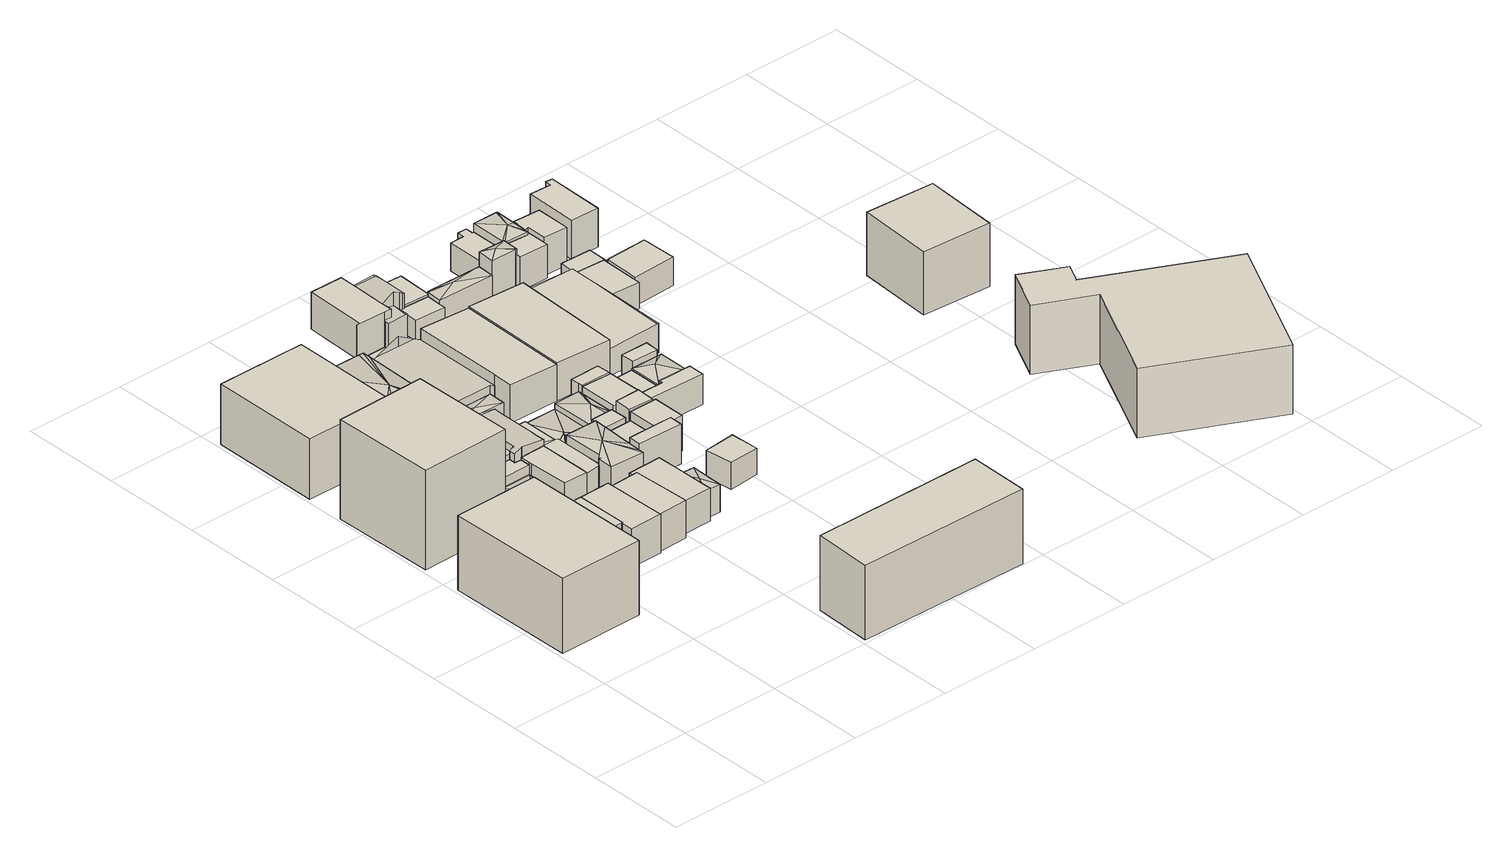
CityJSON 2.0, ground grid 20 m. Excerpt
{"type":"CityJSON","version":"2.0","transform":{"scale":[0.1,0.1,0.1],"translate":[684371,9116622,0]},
"CityObjects":{
"building1":{"type":"Building","attributes":{"Building Type":"Office Building","Roof Shape":"flat","Roof Material":"Asbestos Sheet","Roof Material Code":"4","Roof Direction":"west","Building Height":14.87,"Roof Slope":12.7,"Footprint Area":440.11,"Solar PV Capacity Low":59.34,"Solar PV Capacity High":77.94,"Solar Annual Energy Low":85571,"Solar Annual Energy High":112775,"Suitable PV Area":354.29},"geometry":[{"type":"MultiSurface","lod":"2.2","boundaries":[[[0,1,2,3]],[[3,2,4,5]],[[2,1,6,4]],[[1,0,7,6]],[[0,3,5,7]],[[5,4,6,7]]]}]},
"building2":{"type":"Building","attributes":{"Building Type":"Office Building","Roof Shape":"flat","Roof Material":"Asbestos Sheet","Roof Material Code":"4","Roof Direction":"west","Building Height":19.76,"Roof Slope":11.9,"Footprint Area":376.55,"Solar PV Capacity Low":50.77,"Solar PV Capacity High":66.69,"Solar Annual Energy Low":73213,"Solar Annual Energy High":96489,"Suitable PV Area":303.12},"geometry":[{"type":"MultiSurface","lod":"2.2","boundaries":[[[8,9,10,11]],[[11,10,12,13]],[[10,9,14,12]],[[9,8,15,14]],[[8,11,13,15]],[[13,12,14,15]]]}]},
"building3":{"type":"Building","attributes":{"Building Type":"Residential","Roof Shape":"flat","Roof Material":"Concrete Glazed Tile","Roof Material Code":"1","Roof Direction":"west","Building Height":7.75,"Roof Slope":13.7,"Footprint Area":53.99,"Solar PV Capacity Low":6.76,"Solar PV Capacity High":8.88,"Solar Annual Energy Low":9748,"Solar Annual Energy High":12847,"Suitable PV Area":40.36},"geometry":[{"type":"MultiSurface","lod":"2.2","boundaries":[[[16,17,18,19,20]],[[20,19,21,22]],[[19,18,23,21]],[[18,17,24,23]],[[17,16,25,24]],[[16,20,22,25]],[[22,21,23,24,25]]]}]},
"building4":{"type":"Building","attributes":{"Building Type":"Office Building","Roof Shape":"flat","Roof Material":"Asbestos Sheet","Roof Material Code":"4","Roof Direction":"west","Building Height":12.04,"Roof Slope":14.3,"Footprint Area":396.32,"Solar PV Capacity Low":53.44,"Solar PV Capacity High":70.19,"Solar Annual Energy Low":77058,"Solar Annual Energy High":101556,"Suitable PV Area":319.04},"geometry":[{"type":"MultiSurface","lod":"2.2","boundaries":[[[26,27,28,29,30,31]],[[31,30,32,33]],[[30,29,34,32]],[[29,28,35,34]],[[28,27,36,35]],[[27,26,37,36]],[[26,31,33,37]],[[33,32,34,35,36,37]]]}]},
"building5":{"type":"Building","attributes":{"Building Type":"Residential","Roof Shape":"flat","Roof Material":"Concrete Glazed Tile","Roof Material Code":"1","Roof Direction":"west","Building Height":7.66,"Roof Slope":12.9,"Footprint Area":79.7,"Solar PV Capacity Low":9.98,"Solar PV Capacity High":13.11,"Solar Annual Energy Low":14389,"Solar Annual Energy High":18964,"Suitable PV Area":59.58},"geometry":[{"type":"MultiSurface","lod":"2.2","boundaries":[[[38,39,40,19,18,17,41,42]],[[42,41,43,44]],[[41,17,24,43]],[[17,18,23,24]],[[18,19,21,23]],[[19,40,45,21]],[[40,39,46,45]],[[39,38,47,46]],[[38,42,44,47]],[[44,43,24,23,21,45,46,47]]]}]},
"building6":{"type":"Building","attributes":{"Building Type":"Residential","Roof Shape":"hip","Roof Material":"Concrete Glazed Tile","Roof Material Code":"1","Roof Direction":"west","Building Height":4.22,"Roof Slope":28.5,"Footprint Area":61.65,"Solar PV Capacity Low":7.72,"Solar PV Capacity High":10.14,"Solar Annual Energy Low":11130,"Solar Annual Energy High":14669,"Suitable PV Area":46.08},"geometry":[{"type":"MultiSurface","lod":"2.2","boundaries":[[[48,49,50,51,52,53]],[[53,52,54,55]],[[52,51,56,54]],[[51,50,57,56]],[[50,49,58,57]],[[49,48,59,58]],[[48,53,55,59]],[[55,54,60]],[[54,56,60]],[[56,57,60]],[[57,58,60]],[[58,59,60]],[[59,55,60]]]}]},
"building7":{"type":"Building","attributes":{"Building Type":"Residential","Roof Shape":"shed","Roof Material":"Concrete Glazed Tile","Roof Material Code":"1","Roof Direction":"west","Building Height":6.08,"Roof Slope":10.1,"Footprint Area":20.68,"Solar PV Capacity Low":2.59,"Solar PV Capacity High":3.4,"Solar Annual Energy Low":3734,"Solar Annual Energy High":4922,"Suitable PV Area":15.46},"geometry":[{"type":"MultiSurface","lod":"2.2","boundaries":[[[52,61,62,63,64,53]],[[53,64,65,66]],[[64,63,67,65]],[[63,62,68,67]],[[62,61,69,68]],[[61,52,70,69]],[[52,53,66,70]],[[66,65,67,68,69,70]]]}]},
"building8":{"type":"Building","attributes":{"Building Type":"Residential","Roof Shape":"gable","Roof Material":"Concrete Glazed Tile","Roof Material Code":"1","Roof Direction":"west","Building Height":6.77,"Roof Slope":25.6,"Footprint Area":58.82,"Solar PV Capacity Low":7.36,"Solar PV Capacity High":9.67,"Solar Annual Energy Low":10619,"Solar Annual Energy High":13995,"Suitable PV Area":43.97},"geometry":[{"type":"MultiSurface","lod":"2.2","boundaries":[[[71,64,63,72,73,74,75,76]],[[76,75,77,78]],[[75,74,79,77]],[[74,73,80,79]],[[73,72,81,80]],[[72,63,82,81]],[[63,64,83,82]],[[64,71,84,83]],[[71,76,78,84]],[[78,77,79,80,81,82,83,84]]]}]},
"building9":{"type":"Building","attributes":{"Building Type":"Residential","Roof Shape":"hip","Roof Material":"Concrete Glazed Tile","Roof Material Code":"1","Roof Direction":"west","Building Height":7.9,"Roof Slope":26.4,"Footprint Area":22.03,"Solar PV Capacity Low":2.76,"Solar PV Capacity High":3.62,"Solar Annual Energy Low":3977,"Solar Annual Energy High":5241,"Suitable PV Area":16.46},"geometry":[{"type":"MultiSurface","lod":"2.2","boundaries":[[[85,75,74,86,87,88]],[[88,87,89,90]],[[87,86,91,89]],[[86,74,92,91]],[[74,75,93,92]],[[75,85,94,93]],[[85,88,90,94]],[[90,89,95]],[[89,91,95]],[[91,92,95]],[[92,93,95]],[[93,94,95]],[[94,90,95]]]}]},
"building10":{"type":"Building","attributes":{"Building Type":"Residential","Roof Shape":"flat","Roof Material":"Concrete Glazed Tile","Roof Material Code":"1","Roof Direction":"west","Building Height":7.53,"Roof Slope":14.5,"Footprint Area":70.45,"Solar PV Capacity Low":8.82,"Solar PV Capacity High":11.59,"Solar Annual Energy Low":12719,"Solar Annual Energy High":16763,"Suitable PV Area":52.66},"geometry":[{"type":"MultiSurface","lod":"2.2","boundaries":[[[96,39,38,97,98,99]],[[99,98,100,101]],[[98,97,102,100]],[[97,38,103,102]],[[38,39,104,103]],[[39,96,105,104]],[[96,99,101,105]],[[101,100,102,103,104,105]]]}]},
"building11":{"type":"Building","attributes":{"Building Type":"Residential","Roof Shape":"gable","Roof Material":"Concrete Glazed Tile","Roof Material Code":"1","Roof Direction":"west","Building Height":6.65,"Roof Slope":26.4,"Footprint Area":54.37,"Solar PV Capacity Low":6.81,"Solar PV Capacity High":8.94,"Solar Annual Energy Low":9816,"Solar Annual Energy High":12936,"Suitable PV Area":40.64},"geometry":[{"type":"MultiSurface","lod":"2.2","boundaries":[[[52,51,50,106,107,108,61]],[[61,108,109,110]],[[108,111,109]],[[108,107,112,111]],[[107,106,113,112]],[[106,50,114,113]],[[50,51,115,114]],[[51,52,116,115]],[[52,61,110,116]],[[110,109,111,112,113,114,115,116]]]}]},
"building12":{"type":"Building","attributes":{"Building Type":"Residential","Roof Shape":"hip","Roof Material":"Concrete Glazed Tile","Roof Material Code":"1","Roof Direction":"west","Building Height":7.23,"Roof Slope":24.3,"Footprint Area":250.72,"Solar PV Capacity Low":31.39,"Solar PV Capacity High":41.23,"Solar Annual Energy Low":45265,"Solar Annual Energy High":59656,"Suitable PV Area":187.41},"geometry":[{"type":"MultiSurface","lod":"2.2","boundaries":[[[117,29,28,27,118,119,120,121,122,123,124]],[[124,123,125,126]],[[123,122,127,125]],[[122,121,128,127]],[[121,120,129,128]],[[120,119,130,129]],[[119,118,131,130]],[[118,27,132,131]],[[27,28,133,132]],[[28,29,134,133]],[[29,117,135,134]],[[117,124,126,135]],[[126,125,136]],[[125,127,136]],[[127,128,136]],[[128,129,136]],[[129,130,136]],[[130,131,136]],[[131,132,136]],[[132,133,136]],[[133,134,136]],[[134,135,136]],[[135,126,136]]]}]},
"building13":{"type":"Building","attributes":{"Building Type":"Residential","Roof Shape":"gable","Roof Material":"Concrete Glazed Tile","Roof Material Code":"1","Roof Direction":"west","Building Height":7.78,"Roof Slope":31.1,"Footprint Area":72.21,"Solar PV Capacity Low":9.04,"Solar PV Capacity High":11.87,"Solar Annual Energy Low":13037,"Solar Annual Energy High":17182,"Suitable PV Area":53.98},"geometry":[{"type":"MultiSurface","lod":"2.2","boundaries":[[[137,138,108,139,61,62,63,72,73,74,86,87,140,141]],[[141,140,142,143]],[[140,87,144,142]],[[87,86,91,144]],[[86,74,145,91]],[[74,73,146,145]],[[73,72,147,146]],[[72,63,148,147]],[[63,62,149,148]],[[62,61,150,149]],[[61,139,151,150]],[[139,108,152,151]],[[108,138,153,152]],[[138,137,154,153]],[[137,141,143,154]],[[143,142,144,91,145,146,147,148,149,150,151,152,153,154]]]}]},
"building14":{"type":"Building","attributes":{"Building Type":"Residential","Roof Shape":"gable","Roof Material":"Concrete Glazed Tile","Roof Material Code":"1","Roof Direction":"west","Building Height":4.92,"Roof Slope":28.7,"Footprint Area":53.63,"Solar PV Capacity Low":6.71,"Solar PV Capacity High":8.82,"Solar Annual Energy Low":9683,"Solar Annual Energy High":12761,"Suitable PV Area":40.09},"geometry":[{"type":"MultiSurface","lod":"2.2","boundaries":[[[138,108,107,155,156,157,158,159,160]],[[160,159,161,162]],[[159,158,163,161]],[[158,157,164,163]],[[157,156,165,164]],[[156,155,166,165]],[[155,107,167,166]],[[107,108,168,167]],[[108,138,169,168]],[[138,160,162,169]],[[162,161,163,164,165,166,167,168,169]]]}]},
"building15":{"type":"Building","attributes":{"Building Type":"Residential","Roof Shape":"flat","Roof Material":"Concrete Glazed Tile","Roof Material Code":"1","Roof Direction":"west","Building Height":6.57,"Roof Slope":8.1,"Footprint Area":80.68,"Solar PV Capacity Low":10.1,"Solar PV Capacity High":13.27,"Solar Annual Energy Low":14566,"Solar Annual Energy High":19196,"Suitable PV Area":60.31},"geometry":[{"type":"MultiSurface","lod":"2.2","boundaries":[[[170,96,99,98,171,172,173,174]],[[174,173,175,176]],[[173,172,177,175]],[[172,171,178,177]],[[171,98,179,178]],[[98,99,180,179]],[[99,96,181,180]],[[96,170,182,181]],[[170,174,176,182]],[[176,175,177,178,179,180,181,182]]]}]},
"building16":{"type":"Building","attributes":{"Building Type":"Residential","Roof Shape":"shed","Roof Material":"Concrete Glazed Tile","Roof Material Code":"1","Roof Direction":"west","Building Height":4.43,"Roof Slope":17.7,"Footprint Area":39.72,"Solar PV Capacity Low":4.97,"Solar PV Capacity High":6.53,"Solar Annual Energy Low":7171,"Solar Annual Energy High":9450,"Suitable PV Area":29.69},"geometry":[{"type":"MultiSurface","lod":"2.2","boundaries":[[[141,137,138,160,159,183,184]],[[184,183,185,186]],[[183,159,187,185]],[[159,160,188,187]],[[160,138,189,188]],[[138,137,190,189]],[[137,141,191,190]],[[141,184,186,191]],[[186,185,187,188,189,190,191]]]}]},
"building17":{"type":"Building","attributes":{"Building Type":"Office Building","Roof Shape":"flat","Roof Material":"Asbestos Sheet","Roof Material Code":"4","Roof Direction":"west","Building Height":14.94,"Roof Slope":9.4,"Footprint Area":409.85,"Solar PV Capacity Low":55.26,"Solar PV Capacity High":72.58,"Solar Annual Energy Low":79688,"Solar Annual Energy High":105023,"Suitable PV Area":329.93},"geometry":[{"type":"MultiSurface","lod":"2.2","boundaries":[[[192,193,194,195]],[[195,194,196,197]],[[194,193,198,196]],[[193,192,199,198]],[[192,195,197,199]],[[197,196,198,199]]]}]},
"building18":{"type":"Building","attributes":{"Building Type":"Residential","Roof Shape":"hip","Roof Material":"Clay Tile Shingle","Roof Material Code":"3","Roof Direction":"west","Building Height":6.7,"Roof Slope":29.4,"Footprint Area":78.52,"Solar PV Capacity Low":9.83,"Solar PV Capacity High":12.91,"Solar Annual Energy Low":14176,"Solar Annual Energy High":18682,"Suitable PV Area":58.69},"geometry":[{"type":"MultiSurface","lod":"2.2","boundaries":[[[200,201,202,203,157,158,157,156,155,204,205]],[[205,204,206,207]],[[204,155,208,206]],[[155,156,209,208]],[[156,157,210,209]],[[157,158,211,210]],[[157,203,212,210]],[[203,202,213,212]],[[202,201,214,213]],[[201,200,215,214]],[[200,205,207,215]],[[207,206,216]],[[206,208,216]],[[208,209,216]],[[209,210,216]],[[210,211,216]],[[210,212,216]],[[212,213,216]],[[213,214,216]],[[214,215,216]],[[215,207,216]]]}]},
"building19":{"type":"Building","attributes":{"Building Type":"Residential","Roof Shape":"hip","Roof Material":"Concrete Glazed Tile","Roof Material Code":"1","Roof Direction":"west","Building Height":5.48,"Roof Slope":20.1,"Footprint Area":21.61,"Solar PV Capacity Low":2.71,"Solar PV Capacity High":3.55,"Solar Annual Energy Low":3902,"Solar Annual Energy High":5143,"Suitable PV Area":16.16},"geometry":[{"type":"MultiSurface","lod":"2.2","boundaries":[[[173,172,217,218]],[[218,217,219,220]],[[217,172,221,219]],[[172,173,222,221]],[[173,218,220,222]],[[220,219,223]],[[219,221,223]],[[221,222,223]],[[222,220,223]]]}]},
"building20":{"type":"Building","attributes":{"Building Type":"Residential","Roof Shape":"hip","Roof Material":"Concrete Glazed Tile","Roof Material Code":"1","Roof Direction":"west","Building Height":4.3,"Roof Slope":26.1,"Footprint Area":31.87,"Solar PV Capacity Low":3.99,"Solar PV Capacity High":5.24,"Solar Annual Energy Low":5754,"Solar Annual Energy High":7583,"Suitable PV Area":23.82},"geometry":[{"type":"MultiSurface","lod":"2.2","boundaries":[[[224,225,226,227]],[[227,226,228,229]],[[226,225,230,228]],[[225,224,231,230]],[[224,227,229,231]],[[229,228,232]],[[228,230,232]],[[230,231,232]],[[231,229,232]]]}]},
"building21":{"type":"Building","attributes":{"Building Type":"Residential","Roof Shape":"hip","Roof Material":"Clay Tile Shingle","Roof Material Code":"3","Roof Direction":"west","Building Height":4.04,"Roof Slope":21.4,"Footprint Area":66.85,"Solar PV Capacity Low":8.37,"Solar PV Capacity High":10.99,"Solar Annual Energy Low":12070,"Solar Annual Energy High":15907,"Suitable PV Area":49.97},"geometry":[{"type":"MultiSurface","lod":"2.2","boundaries":[[[184,183,159,158,157,203,233,234]],[[234,233,235,236]],[[233,203,237,235]],[[203,157,238,237]],[[157,158,239,238]],[[158,159,240,239]],[[159,183,241,240]],[[183,184,242,241]],[[184,234,236,242]],[[236,235,243]],[[235,237,243]],[[237,238,243]],[[238,239,243]],[[239,240,243]],[[240,241,243]],[[241,242,243]],[[242,236,243]]]}]},
"building22":{"type":"Building","attributes":{"Building Type":"Residential","Roof Shape":"gable","Roof Material":"Concrete Glazed Tile","Roof Material Code":"1","Roof Direction":"west","Building Height":5.25,"Roof Slope":33,"Footprint Area":218.23,"Solar PV Capacity Low":27.32,"Solar PV Capacity High":35.89,"Solar Annual Energy Low":39400,"Solar Annual Energy High":51926,"Suitable PV Area":163.13},"geometry":[{"type":"MultiSurface","lod":"2.2","boundaries":[[[244,245,123,122,121,120,224,227,246,247,248]],[[248,247,249,250]],[[247,246,251,249]],[[246,227,252,251]],[[227,224,253,252]],[[224,120,254,253]],[[120,121,255,254]],[[121,122,256,255]],[[122,123,257,256]],[[123,245,258,257]],[[245,244,259,258]],[[244,248,250,259]],[[250,249,251,252,253,254,255,256,257,258,259]]]}]},
"building23":{"type":"Building","attributes":{"Building Type":"Residential","Roof Shape":"flat","Roof Material":"Concrete Glazed Tile","Roof Material Code":"1","Roof Direction":"west","Building Height":4.37,"Roof Slope":12,"Footprint Area":23.99,"Solar PV Capacity Low":3,"Solar PV Capacity High":3.95,"Solar Annual Energy Low":4332,"Solar Annual Energy High":5709,"Suitable PV Area":17.94},"geometry":[{"type":"MultiSurface","lod":"2.2","boundaries":[[[117,124,123,245,260,261]],[[261,260,262,263]],[[260,245,264,262]],[[245,123,265,264]],[[123,124,266,265]],[[124,117,267,266]],[[117,261,263,267]],[[263,262,264,265,266,267]]]}]},
"building24":{"type":"Building","attributes":{"Building Type":"Residential","Roof Shape":"flat","Roof Material":"Concrete Glazed Tile","Roof Material Code":"1","Roof Direction":"west","Building Height":5.35,"Roof Slope":12.9,"Footprint Area":39.64,"Solar PV Capacity Low":4.96,"Solar PV Capacity High":6.52,"Solar Annual Energy Low":7156,"Solar Annual Energy High":9431,"Suitable PV Area":29.63},"geometry":[{"type":"MultiSurface","lod":"2.2","boundaries":[[[268,269,202,201,270]],[[270,201,271,272]],[[201,202,273,271]],[[202,269,274,273]],[[269,268,275,274]],[[268,270,272,275]],[[272,271,273,274,275]]]}]},
"building25":{"type":"Building","attributes":{"Building Type":"Residential","Roof Shape":"flat","Roof Material":"Concrete Glazed Tile","Roof Material Code":"1","Roof Direction":"west","Building Height":7.91,"Roof Slope":6.5,"Footprint Area":23.2,"Solar PV Capacity Low":2.9,"Solar PV Capacity High":3.81,"Solar Annual Energy Low":4188,"Solar Annual Energy High":5520,"Suitable PV Area":17.34},"geometry":[{"type":"MultiSurface","lod":"2.2","boundaries":[[[276,270,201,200,277]],[[277,200,278,279]],[[200,201,280,278]],[[201,270,281,280]],[[270,276,282,281]],[[276,277,279,282]],[[279,278,280,281,282]]]}]},
"building26":{"type":"Building","attributes":{"Building Type":"Residential","Roof Shape":"flat","Roof Material":"Concrete Glazed Tile","Roof Material Code":"1","Roof Direction":"west","Building Height":6.43,"Roof Slope":8.8,"Footprint Area":15.3,"Solar PV Capacity Low":1.92,"Solar PV Capacity High":2.52,"Solar Annual Energy Low":2762,"Solar Annual Energy High":3640,"Suitable PV Area":11.43},"geometry":[{"type":"MultiSurface","lod":"2.2","boundaries":[[[269,283,233,203,202]],[[202,203,284,285]],[[203,233,286,284]],[[233,283,287,286]],[[283,269,288,287]],[[269,202,285,288]],[[285,284,286,287,288]]]}]},
"building27":{"type":"Building","attributes":{"Building Type":"Residential","Roof Shape":"hip","Roof Material":"Concrete Glazed Tile","Roof Material Code":"1","Roof Direction":"west","Building Height":5.12,"Roof Slope":21.8,"Footprint Area":49.32,"Solar PV Capacity Low":6.17,"Solar PV Capacity High":8.11,"Solar Annual Energy Low":8904,"Solar Annual Energy High":11734,"Suitable PV Area":36.86},"geometry":[{"type":"MultiSurface","lod":"2.2","boundaries":[[[234,233,283,289,290,291,292]],[[292,291,293,294]],[[291,290,295,293]],[[290,289,296,295]],[[289,283,297,296]],[[283,233,298,297]],[[233,234,299,298]],[[234,292,294,299]],[[294,293,300]],[[293,295,300]],[[295,296,300]],[[296,297,300]],[[297,298,300]],[[298,299,300]],[[299,294,300]]]}]},
"building28":{"type":"Building","attributes":{"Building Type":"Residential","Roof Shape":"gable","Roof Material":"Clay Tile Shingle","Roof Material Code":"3","Roof Direction":"west","Building Height":5.24,"Roof Slope":27.3,"Footprint Area":35.37,"Solar PV Capacity Low":4.43,"Solar PV Capacity High":5.82,"Solar Annual Energy Low":6387,"Solar Annual Energy High":8417,"Suitable PV Area":26.44},"geometry":[{"type":"MultiSurface","lod":"2.2","boundaries":[[[301,302,303,304]],[[304,303,305,306]],[[303,302,307,305]],[[302,301,308,307]],[[301,304,306,308]],[[306,305,307,308]]]}]},
"building29":{"type":"Building","attributes":{"Building Type":"Residential","Roof Shape":"flat","Roof Material":"Concrete Glazed Tile","Roof Material Code":"1","Roof Direction":"west","Building Height":7.09,"Roof Slope":8.7,"Footprint Area":36.88,"Solar PV Capacity Low":4.62,"Solar PV Capacity High":6.07,"Solar Annual Energy Low":6659,"Solar Annual Energy High":8776,"Suitable PV Area":27.57},"geometry":[{"type":"MultiSurface","lod":"2.2","boundaries":[[[309,268,270,276,310]],[[310,276,311,312]],[[276,270,313,311]],[[270,268,314,313]],[[268,309,315,314]],[[309,310,312,315]],[[312,311,313,314,315]]]}]},
"building30":{"type":"Building","attributes":{"Building Type":"Residential","Roof Shape":"shed","Roof Material":"Concrete Glazed Tile","Roof Material Code":"1","Roof Direction":"west","Building Height":7.06,"Roof Slope":19.1,"Footprint Area":17.98,"Solar PV Capacity Low":2.25,"Solar PV Capacity High":2.96,"Solar Annual Energy Low":3245,"Solar Annual Energy High":4277,"Suitable PV Area":13.44},"geometry":[{"type":"MultiSurface","lod":"2.2","boundaries":[[[316,317,318,319,320,321]],[[321,320,322,323]],[[320,319,324,322]],[[319,318,325,324]],[[318,317,326,325]],[[317,316,327,326]],[[316,321,323,327]],[[323,322,324,325,326,327]]]}]},
"building31":{"type":"Building","attributes":{"Building Type":"Residential","Roof Shape":"flat","Roof Material":"Concrete Glazed Tile","Roof Material Code":"1","Roof Direction":"west","Building Height":7.39,"Roof Slope":13.5,"Footprint Area":83.81,"Solar PV Capacity Low":10.49,"Solar PV Capacity High":13.78,"Solar Annual Energy Low":15131,"Solar Annual Energy High":19942,"Suitable PV Area":62.65},"geometry":[{"type":"MultiSurface","lod":"2.2","boundaries":[[[328,329,330,331,332,333,334,335,336,337,338]],[[338,337,339,340]],[[337,336,341,339]],[[336,335,342,341]],[[335,334,343,342]],[[334,333,344,343]],[[333,332,345,344]],[[332,331,346,345]],[[331,330,347,346]],[[330,329,348,347]],[[329,328,349,348]],[[328,338,340,349]],[[340,339,341,342,343,344,345,346,347,348,349]]]}]},
"building32":{"type":"Building","attributes":{"Building Type":"Residential","Roof Shape":"shed","Roof Material":"Concrete Glazed Tile","Roof Material Code":"1","Roof Direction":"west","Building Height":7.3,"Roof Slope":14.9,"Footprint Area":229.09,"Solar PV Capacity Low":28.68,"Solar PV Capacity High":37.67,"Solar Annual Energy Low":41360,"Solar Annual Energy High":54509,"Suitable PV Area":171.24},"geometry":[{"type":"MultiSurface","lod":"2.2","boundaries":[[[244,248,246,247,350,351,352]],[[352,351,353,354]],[[351,350,355,353]],[[350,247,356,355]],[[247,246,357,356]],[[246,248,358,357]],[[248,244,359,358]],[[244,352,354,359]],[[354,353,355,356,357,358,359]]]}]},
"building33":{"type":"Building","attributes":{"Building Type":"Residential","Roof Shape":"shed","Roof Material":"Concrete Glazed Tile","Roof Material Code":"1","Roof Direction":"west","Building Height":6.31,"Roof Slope":12.6,"Footprint Area":48.05,"Solar PV Capacity Low":6.02,"Solar PV Capacity High":7.9,"Solar Annual Energy Low":8674,"Solar Annual Energy High":11432,"Suitable PV Area":35.91},"geometry":[{"type":"MultiSurface","lod":"2.2","boundaries":[[[360,291,290,319,318,361,362,363]],[[363,362,364,365]],[[362,361,366,364]],[[361,318,367,366]],[[318,319,368,367]],[[319,290,369,368]],[[290,291,370,369]],[[291,360,371,370]],[[360,363,365,371]],[[365,364,366,367,368,369,370,371]]]}]},
"building34":{"type":"Building","attributes":{"Building Type":"Residential","Roof Shape":"shed","Roof Material":"Concrete Glazed Tile","Roof Material Code":"1","Roof Direction":"west","Building Height":6.65,"Roof Slope":13.9,"Footprint Area":15.75,"Solar PV Capacity Low":1.97,"Solar PV Capacity High":2.59,"Solar Annual Energy Low":2843,"Solar Annual Energy High":3747,"Suitable PV Area":11.77},"geometry":[{"type":"MultiSurface","lod":"2.2","boundaries":[[[372,292,291,360,373]],[[373,360,374,375]],[[360,291,376,374]],[[291,292,377,376]],[[292,372,378,377]],[[372,373,375,378]],[[375,374,376,377,378]]]}]},
"building35":{"type":"Building","attributes":{"Building Type":"Residential","Roof Shape":"gable","Roof Material":"Concrete Glazed Tile","Roof Material Code":"1","Roof Direction":"west","Building Height":5.63,"Roof Slope":26.9,"Footprint Area":10.85,"Solar PV Capacity Low":1.36,"Solar PV Capacity High":1.78,"Solar Annual Energy Low":1960,"Solar Annual Energy High":2583,"Suitable PV Area":8.11},"geometry":[{"type":"MultiSurface","lod":"2.2","boundaries":[[[379,335,334,333,380,381]],[[381,380,382,383]],[[380,333,384,382]],[[333,334,385,384]],[[334,335,386,385]],[[335,379,387,386]],[[379,381,383,387]],[[383,382,384,385,386,387]]]}]},
"building36":{"type":"Building","attributes":{"Building Type":"Residential","Roof Shape":"gable","Roof Material":"Concrete Glazed Tile","Roof Material Code":"1","Roof Direction":"west","Building Height":6.94,"Roof Slope":31.5,"Footprint Area":37.96,"Solar PV Capacity Low":4.75,"Solar PV Capacity High":6.24,"Solar Annual Energy Low":6853,"Solar Annual Energy High":9031,"Suitable PV Area":28.37},"geometry":[{"type":"MultiSurface","lod":"2.2","boundaries":[[[388,336,335,379,389,390,391,392,393,394]],[[394,393,395,396]],[[393,392,397,395]],[[392,391,398,397]],[[391,390,399,398]],[[390,389,400,399]],[[389,379,401,400]],[[379,335,402,401]],[[335,336,403,402]],[[336,388,404,403]],[[388,394,396,404]],[[396,395,397,398,399,400,401,402,403,404]]]}]},
"building37":{"type":"Building","attributes":{"Building Type":"Residential","Roof Shape":"flat","Roof Material":"Concrete Glazed Tile","Roof Material Code":"1","Roof Direction":"west","Building Height":4.89,"Roof Slope":8,"Footprint Area":35.82,"Solar PV Capacity Low":4.48,"Solar PV Capacity High":5.89,"Solar Annual Energy Low":6467,"Solar Annual Energy High":8523,"Suitable PV Area":26.78},"geometry":[{"type":"MultiSurface","lod":"2.2","boundaries":[[[363,362,361,405,406,407]],[[407,406,408,409]],[[406,405,410,408]],[[405,361,411,410]],[[361,362,412,411]],[[362,363,413,412]],[[363,407,409,413]],[[409,408,410,411,412,413]]]}]},
"building38":{"type":"Building","attributes":{"Building Type":"Residential","Roof Shape":"shed","Roof Material":"Concrete Glazed Tile","Roof Material Code":"1","Roof Direction":"west","Building Height":6.13,"Roof Slope":15.2,"Footprint Area":33.94,"Solar PV Capacity Low":4.25,"Solar PV Capacity High":5.58,"Solar Annual Energy Low":6128,"Solar Annual Energy High":8076,"Suitable PV Area":25.37},"geometry":[{"type":"MultiSurface","lod":"2.2","boundaries":[[[414,415,406,405,361,362,361,318,317,316,416]],[[416,316,417,418]],[[316,317,419,417]],[[317,318,420,419]],[[318,361,421,420]],[[361,362,422,421]],[[361,405,423,421]],[[405,406,424,423]],[[406,415,425,424]],[[415,414,426,425]],[[414,416,418,426]],[[418,417,419,420,421,422,421,423,424,425,426]]]}]},
"building39":{"type":"Building","attributes":{"Building Type":"Residential","Roof Shape":"flat","Roof Material":"Concrete Glazed Tile","Roof Material Code":"1","Roof Direction":"west","Building Height":4.06,"Roof Slope":5.8,"Footprint Area":25.62,"Solar PV Capacity Low":3.21,"Solar PV Capacity High":4.21,"Solar Annual Energy Low":4625,"Solar Annual Energy High":6096,"Suitable PV Area":19.15},"geometry":[{"type":"MultiSurface","lod":"2.2","boundaries":[[[427,428,392,391,390,389,429,430]],[[430,429,431,432]],[[429,389,433,431]],[[389,390,434,433]],[[390,391,435,434]],[[391,392,436,435]],[[392,428,437,436]],[[428,427,438,437]],[[427,430,432,438]],[[432,431,433,434,435,436,437,438]]]}]},
"building40":{"type":"Building","attributes":{"Building Type":"Residential","Roof Shape":"shed","Roof Material":"Concrete Glazed Tile","Roof Material Code":"1","Roof Direction":"west","Building Height":7.31,"Roof Slope":14.2,"Footprint Area":261.77,"Solar PV Capacity Low":32.78,"Solar PV Capacity High":43.05,"Solar Annual Energy Low":47261,"Solar Annual Energy High":62286,"Suitable PV Area":195.67},"geometry":[{"type":"MultiSurface","lod":"2.2","boundaries":[[[352,351,439,440,441]],[[441,440,442,443]],[[440,439,444,442]],[[439,351,445,444]],[[351,352,446,445]],[[352,441,443,446]],[[443,442,444,445,446]]]}]},
"building41":{"type":"Building","attributes":{"Building Type":"Residential","Roof Shape":"flat","Roof Material":"Concrete Glazed Tile","Roof Material Code":"1","Roof Direction":"west","Building Height":4.5,"Roof Slope":10.6,"Footprint Area":39.21,"Solar PV Capacity Low":4.91,"Solar PV Capacity High":6.45,"Solar Annual Energy Low":7080,"Solar Annual Energy High":9331,"Suitable PV Area":29.31},"geometry":[{"type":"MultiSurface","lod":"2.2","boundaries":[[[447,448,449,450,394,393,391,392,451,428,452]],[[452,428,453,454]],[[428,451,455,453]],[[451,392,456,455]],[[392,391,457,456]],[[391,393,458,457]],[[393,394,459,458]],[[394,450,460,459]],[[450,449,461,460]],[[449,448,462,461]],[[448,447,463,462]],[[447,452,454,463]],[[454,453,455,456,457,458,459,460,461,462,463]]]}]},
"building42":{"type":"Building","attributes":{"Building Type":"Residential","Roof Shape":"hip","Roof Material":"Concrete Glazed Tile","Roof Material Code":"1","Roof Direction":"west","Building Height":5.22,"Roof Slope":28.1,"Footprint Area":45.39,"Solar PV Capacity Low":5.68,"Solar PV Capacity High":7.46,"Solar Annual Energy Low":8195,"Solar Annual Energy High":10800,"Suitable PV Area":33.93},"geometry":[{"type":"MultiSurface","lod":"2.2","boundaries":[[[464,465,407,406,415,466]],[[466,415,467,468]],[[415,406,469,467]],[[406,407,470,469]],[[407,465,471,470]],[[465,464,472,471]],[[464,466,468,472]],[[468,467,473]],[[467,469,473]],[[469,470,473]],[[470,471,473]],[[471,472,473]],[[472,468,473]]]}]},
"building43":{"type":"Building","attributes":{"Building Type":"Residential","Roof Shape":"gable","Roof Material":"Concrete Glazed Tile","Roof Material Code":"1","Roof Direction":"west","Building Height":6.43,"Roof Slope":29.3,"Footprint Area":14.73,"Solar PV Capacity Low":1.84,"Solar PV Capacity High":2.42,"Solar Annual Energy Low":2659,"Solar Annual Energy High":3505,"Suitable PV Area":11.01},"geometry":[{"type":"MultiSurface","lod":"2.2","boundaries":[[[474,465,464,475]],[[475,464,476,477]],[[464,465,478,476]],[[465,474,479,478]],[[474,475,477,479]],[[477,476,478,479]]]}]},
"building44":{"type":"Building","attributes":{"Building Type":"Residential","Roof Shape":"hip","Roof Material":"Concrete Glazed Tile","Roof Material Code":"1","Roof Direction":"west","Building Height":4.94,"Roof Slope":20.2,"Footprint Area":38.47,"Solar PV Capacity Low":4.82,"Solar PV Capacity High":6.33,"Solar Annual Energy Low":6945,"Solar Annual Energy High":9153,"Suitable PV Area":28.75},"geometry":[{"type":"MultiSurface","lod":"2.2","boundaries":[[[480,447,452,428,427,481]],[[481,427,482,483]],[[427,428,484,482]],[[428,452,485,484]],[[452,447,486,485]],[[447,480,487,486]],[[480,481,483,487]],[[483,482,488]],[[482,484,488]],[[484,485,488]],[[485,486,488]],[[486,487,488]],[[487,483,488]]]}]},
"building45":{"type":"Building","attributes":{"Building Type":"Residential","Roof Shape":"gable","Roof Material":"Concrete Glazed Tile","Roof Material Code":"1","Roof Direction":"west","Building Height":5.39,"Roof Slope":29,"Footprint Area":239.36,"Solar PV Capacity Low":29.97,"Solar PV Capacity High":39.36,"Solar Annual Energy Low":43214,"Solar Annual Energy High":56953,"Suitable PV Area":178.92},"geometry":[{"type":"MultiSurface","lod":"2.2","boundaries":[[[441,440,489,490,491,492]],[[492,491,493,494]],[[491,490,495,493]],[[490,489,496,495]],[[489,440,497,496]],[[440,441,498,497]],[[441,492,494,498]],[[494,493,495,496,497,498]]]}]},
"building46":{"type":"Building","attributes":{"Building Type":"Residential","Roof Shape":"hip","Roof Material":"Concrete Glazed Tile","Roof Material Code":"1","Roof Direction":"west","Building Height":7.84,"Roof Slope":23.9,"Footprint Area":17.75,"Solar PV Capacity Low":2.22,"Solar PV Capacity High":2.92,"Solar Annual Energy Low":3205,"Solar Annual Energy High":4223,"Suitable PV Area":13.27},"geometry":[{"type":"MultiSurface","lod":"2.2","boundaries":[[[499,500,480,481,501,502]],[[502,501,503,504]],[[501,481,505,503]],[[481,480,506,505]],[[480,500,507,506]],[[500,499,508,507]],[[499,502,504,508]],[[504,503,509]],[[503,505,509]],[[505,506,509]],[[506,507,509]],[[507,508,509]],[[508,504,509]]]}]},
"building47":{"type":"Building","attributes":{"Building Type":"Residential","Roof Shape":"flat","Roof Material":"Concrete Glazed Tile","Roof Material Code":"1","Roof Direction":"west","Building Height":5.57,"Roof Slope":12.1,"Footprint Area":42.17,"Solar PV Capacity Low":5.28,"Solar PV Capacity High":6.94,"Solar Annual Energy Low":7614,"Solar Annual Energy High":10035,"Suitable PV Area":31.52},"geometry":[{"type":"MultiSurface","lod":"2.2","boundaries":[[[499,510,511,512,513,514,515,516,517,518,500]],[[500,518,519,520]],[[518,517,521,519]],[[517,516,522,521]],[[516,515,523,522]],[[515,514,524,523]],[[514,513,525,524]],[[513,512,526,525]],[[512,511,527,526]],[[511,510,528,527]],[[510,499,529,528]],[[499,500,520,529]],[[520,519,521,522,523,524,525,526,527,528,529]]]}]},
"building48":{"type":"Building","attributes":{"Building Type":"Residential","Roof Shape":"shed","Roof Material":"Concrete Glazed Tile","Roof Material Code":"1","Roof Direction":"west","Building Height":6.74,"Roof Slope":15.5,"Footprint Area":25.6,"Solar PV Capacity Low":3.21,"Solar PV Capacity High":4.21,"Solar Annual Energy Low":4622,"Solar Annual Energy High":6092,"Suitable PV Area":19.14},"geometry":[{"type":"MultiSurface","lod":"2.2","boundaries":[[[530,531,511,512,511,510,499,502,501,532,533,534,535]],[[535,534,536,537]],[[534,533,538,536]],[[533,532,539,538]],[[532,501,540,539]],[[501,502,541,540]],[[502,499,542,541]],[[499,510,543,542]],[[510,511,544,543]],[[511,512,545,544]],[[511,531,546,544]],[[531,530,547,546]],[[530,535,537,547]],[[537,536,538,539,540,541,542,543,544,545,544,546,547]]]}]},
"building49":{"type":"Building","attributes":{"Building Type":"Residential","Roof Shape":"shed","Roof Material":"Concrete Glazed Tile","Roof Material Code":"1","Roof Direction":"west","Building Height":5.16,"Roof Slope":18.7,"Footprint Area":52.68,"Solar PV Capacity Low":6.6,"Solar PV Capacity High":8.66,"Solar Annual Energy Low":9511,"Solar Annual Energy High":12534,"Suitable PV Area":39.38},"geometry":[{"type":"MultiSurface","lod":"2.2","boundaries":[[[491,490,548,549,550,551]],[[551,550,552,553]],[[550,549,554,552]],[[549,548,555,554]],[[548,490,556,555]],[[490,491,493,556]],[[491,551,553,493]],[[553,552,554,555,556,493]]]}]},
"building50":{"type":"Building","attributes":{"Building Type":"Residential","Roof Shape":"hip","Roof Material":"Concrete Glazed Tile","Roof Material Code":"1","Roof Direction":"west","Building Height":7.32,"Roof Slope":28.2,"Footprint Area":40,"Solar PV Capacity Low":5.01,"Solar PV Capacity High":6.58,"Solar Annual Energy Low":7221,"Solar Annual Energy High":9517,"Suitable PV Area":29.9},"geometry":[{"type":"MultiSurface","lod":"2.2","boundaries":[[[557,513,512,511,531,530,558,559]],[[559,558,560,561]],[[558,530,562,560]],[[530,531,563,562]],[[531,511,564,563]],[[511,512,565,564]],[[512,513,566,565]],[[513,557,567,566]],[[557,559,561,567]],[[561,560,568]],[[560,562,568]],[[562,563,568]],[[563,564,568]],[[564,565,568]],[[565,566,568]],[[566,567,568]],[[567,561,568]]]}]},
"building51":{"type":"Building","attributes":{"Building Type":"Residential","Roof Shape":"flat","Roof Material":"Concrete Glazed Tile","Roof Material Code":"1","Roof Direction":"west","Building Height":4.99,"Roof Slope":6.5,"Footprint Area":25.38,"Solar PV Capacity Low":3.18,"Solar PV Capacity High":4.17,"Solar Annual Energy Low":4582,"Solar Annual Energy High":6039,"Suitable PV Area":18.97},"geometry":[{"type":"MultiSurface","lod":"2.2","boundaries":[[[569,491,551,550,570,571]],[[571,570,572,573]],[[570,550,574,572]],[[550,551,575,574]],[[551,491,576,575]],[[491,569,577,576]],[[569,571,573,577]],[[573,572,574,575,576,577]]]}]},
"building52":{"type":"Building","attributes":{"Building Type":"Residential","Roof Shape":"gable","Roof Material":"Concrete Glazed Tile","Roof Material Code":"1","Roof Direction":"west","Building Height":7.43,"Roof Slope":31,"Footprint Area":37.77,"Solar PV Capacity Low":4.73,"Solar PV Capacity High":6.21,"Solar Annual Energy Low":6819,"Solar Annual Energy High":8987,"Suitable PV Area":28.23},"geometry":[{"type":"MultiSurface","lod":"2.2","boundaries":[[[578,558,530,535,534,579]],[[579,534,580,581]],[[534,535,582,580]],[[535,530,583,582]],[[530,558,584,583]],[[558,578,585,584]],[[578,579,581,585]],[[581,580,582,583,584,585]]]}]},
"building53":{"type":"Building","attributes":{"Building Type":"Residential","Roof Shape":"gable","Roof Material":"Concrete Glazed Tile","Roof Material Code":"1","Roof Direction":"west","Building Height":5.73,"Roof Slope":26.2,"Footprint Area":59.58,"Solar PV Capacity Low":7.46,"Solar PV Capacity High":9.8,"Solar Annual Energy Low":10758,"Solar Annual Energy High":14178,"Suitable PV Area":44.54},"geometry":[{"type":"MultiSurface","lod":"2.2","boundaries":[[[570,550,549,586,587]],[[587,586,588,589]],[[586,549,590,588]],[[549,550,591,590]],[[550,570,592,591]],[[570,587,589,592]],[[589,588,590,591,592]]]}]},
"building54":{"type":"Building","attributes":{"Building Type":"Residential","Roof Shape":"shed","Roof Material":"Concrete Glazed Tile","Roof Material Code":"1","Roof Direction":"west","Building Height":7.65,"Roof Slope":15.9,"Footprint Area":62.69,"Solar PV Capacity Low":7.85,"Solar PV Capacity High":10.31,"Solar Annual Energy Low":11318,"Solar Annual Energy High":14917,"Suitable PV Area":46.86},"geometry":[{"type":"MultiSurface","lod":"2.2","boundaries":[[[593,594,595,596,597,598,599]],[[599,598,600,601]],[[598,597,602,600]],[[597,596,603,602]],[[596,595,604,603]],[[595,594,605,604]],[[594,593,606,605]],[[593,599,601,606]],[[601,600,602,603,604,605,606]]]}]},
"building55":{"type":"Building","attributes":{"Building Type":"Office Building","Roof Shape":"flat","Roof Material":"Concrete Glazed Tile","Roof Material Code":"1","Roof Direction":"northwest","Building Height":13.84,"Roof Slope":5.2,"Footprint Area":865.67,"Solar PV Capacity Low":116.72,"Solar PV Capacity High":153.31,"Solar Annual Energy Low":168312,"Solar Annual Energy High":221822,"Suitable PV Area":696.86},"geometry":[{"type":"MultiSurface","lod":"2.2","boundaries":[[[607,608,609,610,611,612,613,614]],[[614,613,615,616]],[[613,612,617,615]],[[612,611,618,617]],[[611,610,619,618]],[[610,609,620,619]],[[609,608,621,620]],[[608,607,622,621]],[[607,614,616,622]],[[616,615,617,618,619,620,621,622]]]}]},
"building56":{"type":"Building","attributes":{"Building Type":"Office Building","Roof Shape":"flat","Roof Material":"Asbestos Sheet","Roof Material Code":"4","Roof Direction":"west","Building Height":12.64,"Roof Slope":12.6,"Footprint Area":213.45,"Solar PV Capacity Low":28.78,"Solar PV Capacity High":37.8,"Solar Annual Energy Low":41502,"Solar Annual Energy High":54696,"Suitable PV Area":171.83},"geometry":[{"type":"MultiSurface","lod":"2.2","boundaries":[[[623,624,625,626]],[[626,625,627,628]],[[625,624,629,627]],[[624,623,630,629]],[[623,626,628,630]],[[628,627,629,630]]]}]}
},
"vertices":[
[10,313,0],[181,314,0],[179,572,0],[8,571,0],[179,572,149],[8,571,149],[181,314,149],[10,313,149],
[9,652,0],[190,655,0],[187,863,0],[6,860,0],[187,863,198],[6,860,198],[190,655,198],[9,652,198],
[217,452,0],[268,453,0],[270,453,0],[269,556,0],[217,555,0],[269,556,77],[217,555,77],[270,453,77],[268,453,77],[217,452,77],
[8,938,0],[175,937,0],[187,937,0],[188,1127,0],[188,1159,0],[9,1160,0],[188,1159,120],[9,1160,120],[188,1127,120],[187,937,120],[175,937,120],[8,938,120],
[333,432,0],[331,549,0],[331,557,0],[268,428,0],[333,429,0],[268,428,77],[333,429,77],[331,557,77],[331,549,77],[333,432,77],
[223,605,0],[287,606,0],[287,616,0],[286,696,0],[286,702,0],[222,702,0],[286,702,42],[222,702,42],[286,696,42],[287,616,42],[287,606,42],[223,605,42],[259,661,48],
[286,723,0],[273,724,0],[273,737,0],[222,738,0],[222,738,61],[222,702,61],[273,737,61],[273,724,61],[286,723,61],[286,702,61],
[213,738,0],[282,737,0],[283,821,0],[274,822,0],[214,822,0],[213,822,0],[214,822,69],[213,822,68],[274,822,72],[283,821,68],[282,737,68],[273,737,72],[222,738,72],[213,738,68],
[215,857,0],[274,848,0],[288,848,0],[288,857,0],[288,848,79],[288,857,79],[274,848,79],[274,822,79],[214,822,79],[215,857,79],[259,842,82],
[389,551,0],[394,434,0],[394,444,0],[390,551,0],[394,444,75],[390,551,75],[394,434,75],[333,432,75],[331,549,75],[389,551,75],
[336,615,0],[336,631,0],[337,723,0],[337,723,67],[286,723,66],[337,723,66],[336,631,67],[336,615,67],[287,616,67],[286,696,66],[286,702,66],
[286,1125,0],[173,896,0],[291,893,0],[291,925,0],[292,947,0],[296,1110,0],[296,1112,0],[296,1125,0],[296,1112,72],[296,1125,72],[296,1110,72],[292,947,72],[291,925,72],[291,893,72],[173,896,72],[175,937,72],[187,937,72],[188,1127,72],[286,1125,72],[252,1012,83],
[338,759,0],[337,741,0],[288,723,0],[339,847,0],[338,823,0],[339,847,78],[338,823,78],[288,848,86],[274,822,78],[283,821,83],[282,737,83],[273,737,78],[273,724,78],[286,723,85],[288,723,86],[337,723,79],[337,741,78],[338,759,78],
[378,632,0],[386,632,0],[386,722,0],[385,722,0],[385,741,0],[353,741,0],[385,741,50],[353,741,58],[385,722,50],[386,722,49],[386,632,49],[378,632,53],[336,631,49],[337,723,50],[337,741,50],
[388,568,0],[458,445,0],[457,455,0],[457,523,0],[456,569,0],[457,523,66],[456,569,66],[457,455,66],[458,445,66],[394,444,66],[390,551,66],[389,551,66],[388,568,66],
[386,741,0],[386,823,0],[386,741,44],[386,823,44],[385,741,44],[353,741,45],[337,741,46],[338,759,46],[338,823,46],
[414,124,0],[410,7,0],[757,2,0],[759,122,0],[757,2,149],[759,122,149],[410,7,149],[414,124,149],
[446,607,0],[447,632,0],[450,698,0],[451,721,0],[377,600,0],[445,597,0],[377,600,67],[445,597,67],[378,632,67],[386,632,67],[386,722,67],[385,722,67],[451,721,67],[450,698,67],[447,632,67],[446,607,67],[412,662,74],
[488,454,0],[490,521,0],[488,454,55],[490,521,55],[457,455,55],[457,523,55],[473,488,57],
[304,925,0],[303,893,0],[398,890,0],[399,925,0],[398,890,43],[399,925,43],[303,893,43],[304,925,43],[351,908,46],
[451,731,0],[452,823,0],[451,731,40],[452,823,40],[451,721,40],[386,722,40],[385,722,40],[385,741,40],[386,741,40],[386,823,40],[410,753,46],
[412,1111,0],[362,1111,0],[410,925,0],[409,925,0],[410,924,0],[409,925,54],[410,924,54],[410,925,54],[399,925,60],[304,925,60],[291,925,53],[292,947,53],[296,1110,55],[296,1112,55],[362,1111,82],[412,1111,53],
[362,1145,0],[287,1145,0],[362,1145,44],[287,1145,44],[362,1111,44],[296,1112,44],[296,1125,44],[286,1125,44],
[508,698,0],[497,698,0],[508,632,0],[447,632,53],[508,632,53],[450,698,53],[497,698,53],[508,698,53],
[538,632,0],[537,605,0],[446,607,79],[537,605,79],[447,632,79],[508,632,79],[538,632,79],
[496,731,0],[451,721,64],[450,698,64],[451,731,64],[496,731,64],[497,698,64],
[505,731,0],[505,737,0],[505,814,0],[505,823,0],[505,814,51],[505,823,51],[505,737,51],[505,731,51],[496,731,51],[451,731,51],[452,823,51],[490,776,56],
[547,492,0],[609,497,0],[605,553,0],[542,548,0],[605,553,54],[542,548,52],[609,497,52],[547,492,54],
[564,698,0],[564,632,0],[538,632,71],[564,632,71],[508,632,71],[508,698,71],[564,698,71],
[561,715,0],[562,737,0],[562,738,0],[511,737,0],[510,703,0],[561,702,0],[510,703,72],[561,702,71],[511,737,72],[562,738,71],[562,737,71],[561,715,71],
[411,1315,0],[352,1316,0],[348,1192,0],[342,1192,0],[342,1191,0],[403,1190,0],[416,1189,0],[416,1215,0],[418,1288,0],[418,1308,0],[418,1315,0],[418,1308,74],[418,1315,74],[418,1288,74],[416,1215,74],[416,1189,74],[403,1190,74],[342,1191,74],[342,1192,74],[348,1192,74],[352,1316,74],[411,1315,74],
[408,885,0],[510,883,0],[515,1107,0],[510,883,73],[515,1107,73],[408,885,76],[409,925,76],[410,925,76],[410,924,76],[412,1111,76],
[565,814,0],[569,738,0],[569,746,0],[568,814,0],[569,746,63],[568,814,63],[569,738,63],[562,738,63],[511,737,64],[505,737,65],[505,814,65],[565,814,63],
[504,840,0],[564,841,0],[565,814,67],[564,841,67],[505,814,67],[505,823,67],[504,840,67],
[444,1214,0],[403,1180,0],[443,1179,0],[403,1180,56],[443,1179,57],[403,1190,56],[416,1189,61],[416,1215,62],[444,1214,56],
[465,1287,0],[458,1214,0],[464,1214,0],[468,1214,0],[468,1215,0],[468,1218,0],[470,1287,0],[468,1218,70],[470,1287,69],[468,1215,70],[468,1214,70],[464,1214,72],[458,1214,76],[444,1214,83],[416,1215,69],[418,1288,70],[465,1287,72],
[615,738,0],[615,745,0],[615,814,0],[615,745,49],[615,814,49],[615,738,49],[569,738,49],[569,746,49],[568,814,49],
[683,745,0],[681,745,0],[683,713,0],[561,715,62],[683,713,61],[562,737,62],[562,738,62],[569,738,62],[569,746,62],[615,738,62],[615,745,62],[681,745,61],[683,745,61],
[519,1183,0],[520,1213,0],[457,1174,0],[519,1171,0],[457,1174,41],[519,1171,41],[458,1214,41],[464,1214,41],[468,1214,41],[468,1215,41],[520,1213,41],[519,1183,41],
[625,879,0],[625,881,0],[633,1103,0],[625,881,73],[633,1103,73],[625,879,73],[510,883,76],[515,1107,76],
[522,1216,0],[524,1284,0],[524,1283,0],[524,1285,0],[521,1213,0],[522,1213,0],[520,1213,45],[522,1213,45],[521,1213,45],[468,1215,45],[468,1214,45],[468,1218,45],[470,1287,45],[524,1285,45],[524,1283,45],[524,1284,45],[522,1216,45],
[672,814,0],[618,814,0],[681,814,0],[681,745,52],[681,814,52],[615,745,52],[615,814,52],[618,814,52],[672,814,52],[647,791,58],
[618,842,0],[673,841,0],[672,814,64],[673,841,65],[618,814,65],[618,842,64],
[635,1214,0],[634,1180,0],[519,1183,49],[634,1180,49],[520,1213,49],[522,1213,49],[522,1216,49],[635,1214,49],[570,1205,52],
[732,877,0],[737,999,0],[741,1088,0],[741,1099,0],[741,1088,54],[741,1099,54],[737,999,56],[732,877,59],[625,881,54],[633,1103,57],
[689,1212,0],[640,1214,0],[685,1179,0],[688,1179,0],[685,1179,78],[688,1179,78],[634,1180,78],[635,1214,78],[640,1214,78],[689,1212,78],[659,1199,82],
[690,1212,0],[691,1212,0],[691,1217,0],[691,1290,0],[688,1290,0],[688,1305,0],[669,1305,0],[669,1291,0],[641,1291,0],[641,1291,56],[640,1214,56],[669,1291,56],[669,1305,56],[688,1305,56],[688,1290,56],[691,1290,56],[691,1217,56],[691,1212,56],[690,1212,56],[689,1212,56],
[741,1216,0],[741,1211,0],[685,1168,0],[746,1168,0],[746,1176,0],[746,1216,0],[746,1176,67],[746,1216,67],[746,1168,67],[685,1168,69],[685,1179,69],[688,1179,69],[689,1212,69],[690,1212,69],[691,1212,69],[691,1217,69],[741,1211,67],[741,1216,67],
[798,998,0],[798,1008,0],[799,1077,0],[799,1087,0],[799,1077,52],[799,1087,52],[798,1008,52],[798,998,52],[737,999,54],
[740,1289,0],[742,1247,0],[743,1289,0],[742,1247,73],[743,1289,73],[741,1216,73],[741,1211,73],[691,1212,73],[691,1217,73],[691,1290,73],[740,1289,73],[725,1243,78],
[742,1129,0],[803,1077,0],[804,1127,0],[803,1077,50],[804,1127,50],[799,1077,50],[799,1087,50],[741,1088,50],[742,1129,50],
[798,1246,0],[796,1175,0],[746,1176,77],[796,1175,75],[746,1216,77],[741,1216,74],[742,1247,75],[798,1246,74],
[886,1011,0],[883,1080,0],[886,1011,57],[883,1080,58],[798,1008,57],[799,1077,58],[803,1077,59],
[871,1181,0],[874,1298,0],[860,1298,0],[859,1297,0],[859,1286,0],[815,1287,0],[813,1182,0],[815,1287,78],[813,1182,78],[859,1286,77],[859,1297,77],[860,1298,77],[874,1298,76],[871,1181,77],
[1255,422,0],[1274,459,0],[1190,501,0],[1147,416,0],[1254,363,0],[1151,156,0],[1391,36,0],[1518,290,0],[1391,36,138],[1518,290,138],[1151,156,138],[1254,363,138],[1147,416,138],[1190,501,138],[1274,459,138],[1255,422,138],
[1284,810,0],[1145,819,0],[1135,667,0],[1274,658,0],[1135,667,126],[1274,658,126],[1145,819,126],[1284,810,126]
]}
